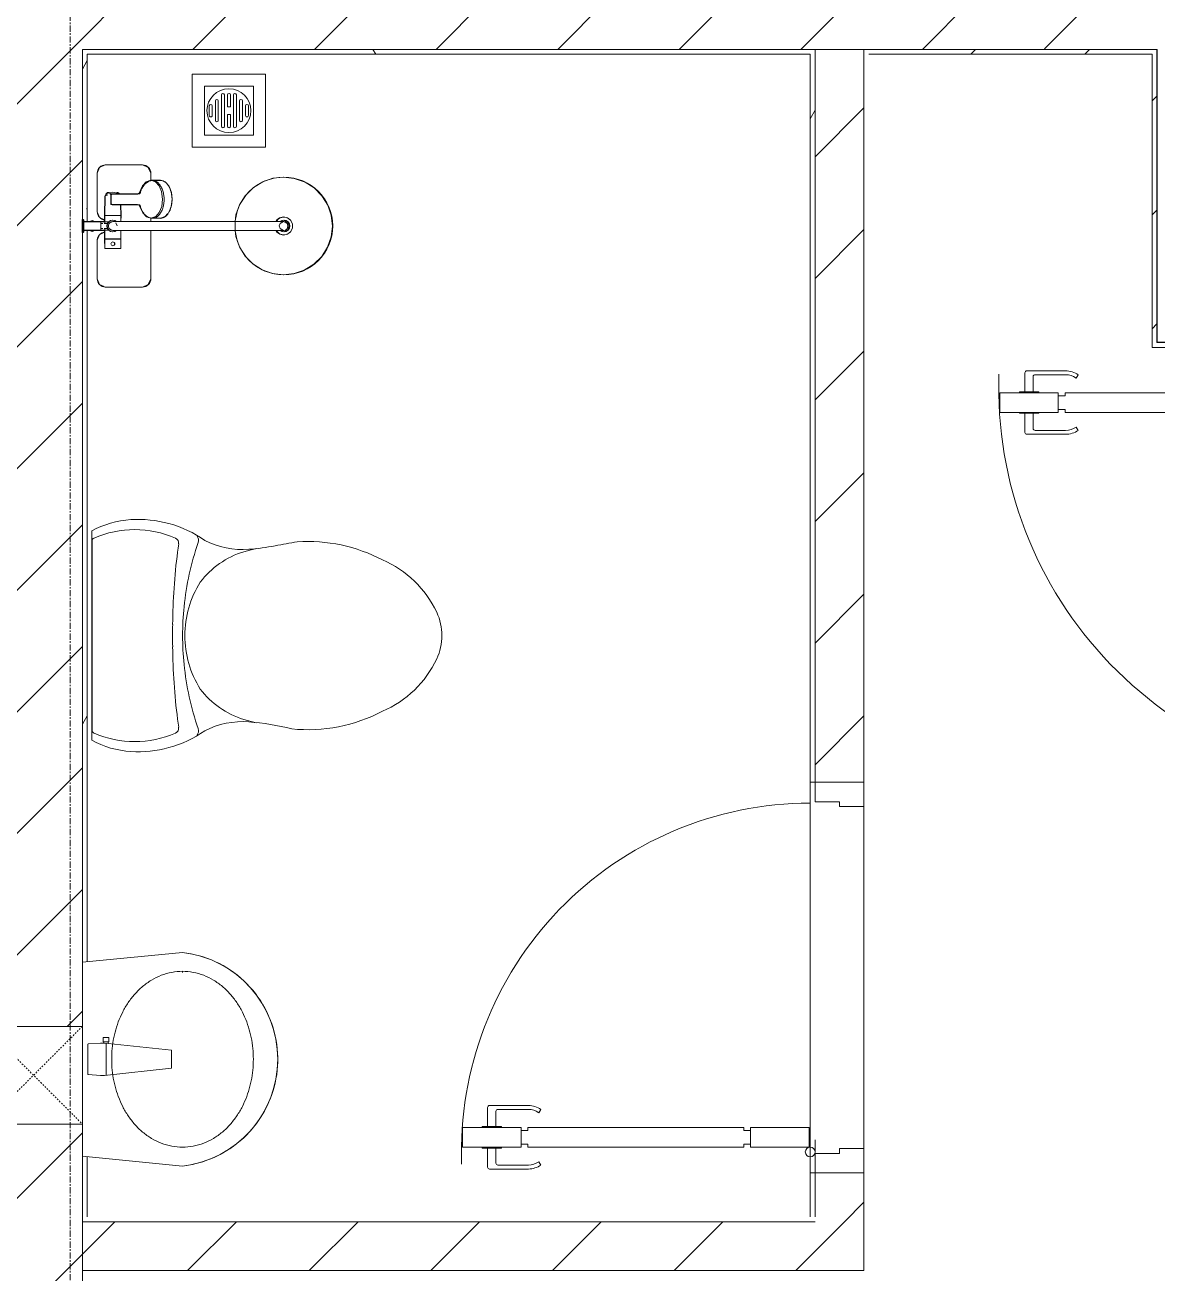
# Model space of a CAD drawing. Header units: millimetres. Extents: x 5357 to 201988, y -16345 to 109895.
# Drawn here: x 83460 to 85778, y 28532 to 31087 of the extents above; entities that cross this region are included whole.
import ezdxf

# ---------------------------------------------------------------- set-up
doc = ezdxf.new("R2010")
doc.units = ezdxf.units.MM
doc.linetypes.add('Dash', pattern=[6, 3, -3])
doc.linetypes.add('Grid Line', pattern=[22.225, 12.7, -3.175, 3.175, -3.175])
for name, color, linetype, lineweight in [('0-1', 7, 'Continuous', 5), ('A-DETL-GENF-1', 53, 'Continuous', 9), ('A-DOOR-1', 53, 'Continuous', 9), ('A-FLOR-1', 10, 'Continuous', 9), ('A-WALL', 113, 'Continuous', 9), ('A-WALL-1', 9, 'Continuous', 18), ('A-WALL-2', 53, 'Continuous', 9), ('A-WALL-4', 113, 'Continuous', 18), ('A-WALL-PATT-1', 10, 'Continuous', 9), ('A-WALL-PATT-2', 53, 'Continuous', 9), ('A-WALL-PATT-3', 111, 'Continuous', 9), ('I-WALL-1', 9, 'Continuous', 18), ('I-WALL-2', 53, 'Continuous', 9), ('M-EQPM-1', 53, 'Continuous', 9), ('P-SANR-FIXT', 6, 'Continuous', 9), ('P-SANR-FIXT-1', 53, 'Continuous', 9), ('P-SANR-FIXT-2', 221, 'Continuous', 9), ('S-COLS', 52, 'Continuous', 9), ('S-COLS-6', 52, 'Dash', 9), ('S-COLS-HDLN', 52, 'Dash', 9), ('S-GRID-1', 1, 'Grid Line', 9)]:
    doc.layers.add(name, color=color, linetype=linetype, lineweight=lineweight)
pattern_1 = [(45, (0, 0), (-124.4508, 124.4508), [])]
pattern_2 = [(45, (0, 0), (-116.67262, 116.67262), [])]
pattern_3 = [(0, (0, 0), (894.08, 223.52), [73.762, -596.798, 73.762, -596.798, -3576.32]), (0, (0, 0), (894.08, 223.52), [-1341.12, 73.762, -1267.358, 73.762, -596.798, -1564.64]), (0, (0, 0), (894.08, 223.52), [-3352.8, 73.762, -373.278, 73.762, -1043.838]), (120, (335.28, 111.76), (-640.614, 662.536), [73.762, -596.798, 73.762, -4173.118]), (120, (335.28, 111.76), (-640.614, 662.536), [-744.322, -596.798, 73.762, -1267.358, -2235.2]), (120, (335.28, 111.76), (-640.614, 662.536), [-2682.24, 73.762, -596.798, 73.762, -1490.878]), (120, (335.28, 111.76), (-640.614, 662.536), [-3426.562, -373.278, 73.762, -1043.838]), (240, (447.04, 558.8), (-253.466, -886.056), [73.762, -596.798, 73.762, -4173.118]), (240, (447.04, 558.8), (-253.466, -886.056), [-744.322, -596.798, 73.762, -1267.358, -2235.2]), (240, (447.04, 558.8), (-253.466, -886.056), [-2682.24, 73.762, -596.798, 73.762, -1490.878]), (240, (447.04, 558.8), (-253.466, -886.056), [-3426.562, -373.278, 73.762, -1043.838])]

# ---------------------------------------------------------------- blocks, each defined once
blk = doc.blocks.new('NCV_TKTC_KET CAU_rvt-1-TKCS_MB SÂN ĐƯỜNG NỘI BỘ')
at = {"layer": 'A-FLOR-1'}
for p, q in [((85177.6, 29536.9), (85177.6, 31036.9)), ((85177.6, 31036.9), (85177.6, 29536.9)), ((85177.6, 31036.9), (85177.6, 29536.9)), ((85177.6, 29536.9), (85177.6, 31036.9)), ((85177.6, 29486.9), (85177.6, 29536.9)), ((85177.6, 29536.9), (85177.6, 29486.9)), ((85177.6, 29536.9), (85177.6, 29486.9)), ((85177.6, 29486.9), (85177.6, 29536.9)), ((85177.6, 28786.9), (85177.6, 29486.9)), ((85177.6, 29486.9), (85177.6, 28786.9)), ((85177.6, 29486.9), (85177.6, 28786.9)), ((85177.6, 28786.9), (85177.6, 29486.9)), ((85177.6, 28736.9), (85177.6, 28786.9)), ((85177.6, 28786.9), (85177.6, 28736.9)), ((85177.6, 28786.9), (85177.6, 28736.9)), ((85177.6, 28736.9), (85177.6, 28786.9)), ((85177.6, 28537.4), (85177.6, 28736.9)), ((85177.6, 28736.9), (85177.6, 28537.4)), ((85177.6, 28736.9), (85177.6, 28537.4)), ((85177.6, 28537.4), (85177.6, 28736.9))]:
    blk.add_line(p, q, dxfattribs=at)
blk = doc.blocks.new('93925000_0001 - 93925000_top_dwg_93925000_T-V78-TKCS_MB SÂN ĐƯỜNG NỘI BỘ')
at = {"layer": 'P-SANR-FIXT'}
for p, q in [((-125, -47.4), (-125, -123.4)), ((-29.3, -30.4), (-108, -30.4)), ((-46.3, -78.4), (-46.3, -46.7)), ((-27.2, -47.1), (-26.1, -47.1)), ((21.5, -45.9), (60.6, -46.7)), ((29.3, -30.4), (108, -30.4)), ((125, -47.4), (125, -123.4)), ((-9, -412.5), (-9, -62.5)), ((9, -62.5), (9, -412.5)), ((43, -64.7), (43, -117.7)), ((65.8, -117.7), (65.8, -64.7)), ((-27.2, -77.9), (-26.1, -77.9)), ((43, -78.7), (21.5, -79.2)), ((42.7, -117.9), (42.7, -117.9)), ((43.2, -117.6), (43.2, -117.5)), ((65.6, -117.5), (65.6, -117.6)), ((66.1, -117.9), (66.1, -117.9)), ((-108, -140.4), (-9, -140.4)), ((9, -140.4), (16.1, -140.4)), ((15.4, -159.1), (15.8, -143.3)), ((108, -140.4), (92.7, -140.4)), ((93, -143.3), (93.4, -159.1))]:
    blk.add_line(p, q, dxfattribs=at)
at = {"layer": 'P-SANR-FIXT', "flags": 128}
for points in [[(-45.8, -46.1), (-27.2, -46.1), (-27.2, -78.9), (-45.8, -78.9)], [(-26.1, -46), (-26.1, -78.9), (-9, -79)], [(21.5, -47.4), (21.5, -79.1), (9, -79)]]:
    blk.add_lwpolyline(points, dxfattribs=at)
at = {"layer": 'P-SANR-FIXT'}
for centre, radius in [((-36.5, -62.5), 3.95), ((0, -412.5), 100)]:
    blk.add_circle(centre, radius, dxfattribs=at)
for centre, radius, start, end in [((-108, -47.4), 17, 90, 180), ((-45.8, -46.6), 0.5, 90, 180), ((-29.3, -47.4), 17, 20.9659, 90), ((-29.3, -47.4), 17, 4.7626, 16.9654), ((0, -62.5), 12, 318.5904, 221.4096), ((29.3, -47.4), 17, 90, 175.2374), ((59.7, -57.1), 10.5, 38.6491, 85.492), ((108, -47.4), 17, 360, 90), ((0, -62.5), 9, 90, 180.0008), ((0, -62.5), 9, 360, 90), ((45.7, -61.8), 2.59, 155.1929, 175.7071), ((45.9, -61.8), 2.75, 130.8294, 155.1929), ((46.1, -62.1), 3.08, 110.5459, 130.8294), ((54.4, -334.8), 275.9, 88.2683, 91.7343), ((-11.1, -67.1), 76.9, 1.7693, 4.1075), ((65.2, -72.4), 3.46, 323.2522, 79.3541), ((-45.8, -78.4), 0.5, 180, 270), ((-108, -123.4), 17, 180, 270), ((46.2, -152), 33.2, 130.0223, 134.7808), ((47.7, -153.8), 35.5, 125.4414, 130.0144), ((49.9, -156.8), 39.2, 121.1773, 125.4365), ((50.6, -157.9), 40.5, 119.697, 121.1761), ((51, -158.7), 41.5, 117.0276, 119.7085), ((52.2, -161.1), 44.1, 113.3199, 117.0258), ((51.7, -159.9), 42.8, 109.7779, 113.2977), ((52.5, -162.2), 45.2, 106.1472, 109.7766), ((53.2, -164.5), 47.7, 103.9355, 106.1665), ((39.1, -108.2), 10.4, 284.3956, 285.5116), ((40.8, -114.2), 4.19, 285.5116, 289.9665), ((40.2, -112.5), 6, 289.9665, 292.7061), ((41.4, -115.3), 2.96, 292.7061, 296.5405), ((41.3, -115.1), 3.16, 296.9591, 300.8286), ((41.8, -115.8), 2.26, 300.8286, 305.287), ((42.1, -116.4), 1.64, 305.287, 309.9326), ((42.6, -116.9), 0.906, 309.9326, 315.24), ((66.5, -116.6), 1.39, 229.6335, 235.1234), ((66.3, -116.8), 1.08, 225.1702, 229.6335), ((67.3, -115.4), 2.79, 235.1234, 238.7439), ((67.2, -115.6), 2.6, 238.7439, 243.4573), ((67.8, -114.4), 3.89, 243.9189, 246.8313), ((68.1, -113.8), 4.52, 246.843, 250.4792), ((68.3, -113.2), 5.24, 250.478, 254.0406), ((68.5, -112.7), 5.75, 254.0357, 256.0561), ((55.4, -165.2), 48.4, 73.8659, 76.0481), ((56.2, -162.4), 45.5, 70.241, 73.86), ((57.4, -159.2), 42.1, 66.6693, 70.2637), ((56.5, -161.3), 44.3, 62.9815, 66.6728), ((58, -158.4), 41.1, 60.2783, 62.9855), ((57.7, -158.9), 41.7, 58.8444, 60.2824), ((59.2, -156.4), 38.7, 54.5377, 58.8482), ((60.9, -154), 35.8, 50.0034, 54.5405), ((62.8, -151.7), 32.8, 45.1921, 50.0042), ((108, -123.4), 17, 270, 360), ((32.6, -143.6), 16.9, 172.414, 179.1297), ((33.7, -143.7), 17.9, 164.9525, 172.4168), ((35.2, -144.2), 19.5, 157.9614, 164.9563), ((37.1, -144.9), 21.6, 151.4775, 157.9654), ((39.3, -146.1), 24, 145.4892, 151.4815), ((41.5, -147.6), 26.8, 139.9517, 145.4927), ((43.6, -149.4), 29.5, 134.7867, 139.9744), ((65, -149.6), 29.8, 40.0487, 45.1896), ((87.6, -128.4), 1.5, 180, 187.5386), ((87.6, -128.4), 1.5, 258.6057, 270), ((67.2, -147.7), 26.8, 34.5125, 40.0422), ((69.4, -146.2), 24.2, 28.5363, 34.4919), ((73.8, -143.9), 19.2, 21.6374, 28.9183), ((71.2, -145), 22.1, 15.4436, 21.6374), ((76.8, -143.4), 16.2, 7.1859, 15.4436), ((73.9, -143.8), 19.1, 1.2699, 7.1859), ((32.7, -159), 17.3, 181.3198, 222.2619), ((76, -159), 17.4, 317.3098, 358.6393), ((54.2, -123), 60.6, 259.1395, 270.1494), ((54.2, -119.5), 64.1, 270.1494, 280.3637), ((0, -412.5), 18, 120.2491, 59.7509), ((0, -412.5), 12.2, 137.7946, 42.2054), ((0, -412.5), 9, 180, 0)]:
    blk.add_arc(centre, radius, start, end, dxfattribs=at)
for points, degree in [([(-12.9, 0), (-12.9, -1.5), (-12.9, -3)], 2), ([(12.9, 0), (0, 0), (-12.8, 0)], 2), ([(12.8, 0), (12.9, 0), (12.9, 0)], 2), ([(12.9, 0), (12.9, -1.5), (12.9, -3)], 2), ([(-12.9, -3), (0, -3), (12.8, -3)], 2), ([(-12.8, -3), (-12.9, -3), (-12.9, -3)], 2), ([(-8.5, -3.8), (-8.5, -20.9), (-8.5, -38)], 2), ([(8.5, -3.8), (8.5, -20.9), (8.5, -38)], 2), ([(-5, -46), (-15.5, -46), (-26.1, -46)], 2), ([(-8.5, -38), (0, -38), (8.5, -38)], 2), ([(-5, -38), (-5, -39.9), (-5, -41.8)], 2), ([(-5, -44.8), (-5, -48.2), (-5, -51.6)], 2), ([(5, -38), (5, -39.9), (5, -41.8)], 2), ([(5, -44.8), (5, -48.2), (5, -51.6)], 2), ([(5, -46), (13.3, -46), (21.5, -46)], 2), ([(43.2, -61.6), (43.1, -62.2), (43.3, -62.8), (43, -63.5), (43, -64.1), (43, -64.7)], 5), ([(46.1, -59), (45.8, -59), (45.6, -59), (45.4, -59.1), (45.2, -59.1), (45, -59.2)], 5), ([(65.6, -61.6), (65.6, -60.8), (65.5, -60), (64.3, -59), (63.5, -59), (62.7, -59)], 5), ([(42.8, -182.5), (33, -180.6), (24.7, -176.4), (19.9, -170.7)], 3), ([(88.8, -170.8), (83.9, -176.5), (75.6, -180.7), (65.8, -182.5)], 3)]:
    blk.add_open_spline(points, degree=degree, dxfattribs=at)
for points, weights in [([(-9.3, -3), (-8.5, -3), (-8.5, -3.8)], [1, 0.707106775639, 1]), ([(9.3, -3), (8.5, -3), (8.5, -3.8)], [1, 0.707106765177, 1]), ([(21.5, -45.9), (21.5, -45.7), (21.5, -47.4)], [0.874147445041, 0.908470869121, 1]), ([(67.9, -74.4), (66.9, -75.7), (65.8, -76.4)], [1, 0.991614392871, 1]), ([(54.4, -167.3), (15.8, -167.3), (15.8, -143.6)], [1, 0.707106781187, 1]), ([(93, -143.6), (93, -167.3), (54.4, -167.3)], [1, 0.707106781187, 1])]:
    blk.add_rational_spline(points, weights, degree=2, dxfattribs=at)
blk.add_open_spline([(68, -50.6), (68.4, -51.1), (68.6, -51.7), (68.7, -53.5), (68.2, -54.7), (66.1, -57), (64.6, -58.1), (62.7, -59)], degree=3, knots=[0.3623591, 0.3623591, 0.3623591, 0.3623591, 0.4991435, 0.4991435, 0.7494159, 0.7494159, 0.9564651, 0.9564651, 0.9564651, 0.9564651], dxfattribs=at)
blk = doc.blocks.new('93925000_0001 - 93925000_top_dwg-V79-TKCS_MB SÂN ĐƯỜNG NỘI BỘ')
blk.add_blockref('93925000_0001 - 93925000_top_dwg_93925000_T-V78-TKCS_MB SÂN ĐƯỜNG NỘI BỘ', (0, 0))
blk = doc.blocks.new('93925000_0001 - 93925000_3D_low_dwg-V80-TKCS_MB SÂN ĐƯỜNG NỘI BỘ')
at = {"layer": 'P-SANR-FIXT'}
for p, q in [((-13, -2.4), (-13, 0.4)), ((-13, -2.4), (-13, 0.4)), ((-13, 0.4), (-11.6, 0.4)), ((-13, 0.4), (-12.1, 0.4)), ((-13, 0.4), (-11.6, 0.4)), ((-13, 0.4), (-12.1, 0.4)), ((-12.1, 0.4), (-9.1, 0.4)), ((-12.1, 0.4), (-9.1, 0.4)), ((-8, 0.4), (-11.6, 0.4)), ((-8, 0.4), (-11.6, 0.4)), ((-9.1, 0.4), (-5, 0.4)), ((-9.1, 0.4), (-5, 0.4)), ((-2.7, 0.4), (-8, 0.4)), ((-2.7, 0.4), (-8, 0.4)), ((-5, 0.4), (0, 0.4)), ((-5, 0.4), (0, 0.4)), ((2.9, 0.4), (-2.7, 0.4)), ((2.9, 0.4), (-2.7, 0.4)), ((0, 0.4), (5.1, 0.4)), ((0, 0.4), (5.1, 0.4)), ((8.2, 0.4), (2.9, 0.4)), ((8.2, 0.4), (2.9, 0.4)), ((5.1, 0.4), (9, 0.4)), ((5.1, 0.4), (9, 0.4)), ((11.6, 0.4), (8.2, 0.4)), ((11.6, 0.4), (8.2, 0.4)), ((9, 0.4), (12, 0.4)), ((9, 0.4), (12, 0.4)), ((13, 0.4), (11.6, 0.4)), ((13, 0.4), (11.6, 0.4)), ((12, 0.4), (13, 0.4)), ((12, 0.4), (13, 0.4)), ((13, -2.4), (13, 0.4)), ((13, -2.4), (13, 0.4)), ((-13, -2.4), (-11.6, -2.4)), ((-12.1, -2.4), (-13, -2.4)), ((-13, -2.4), (-11.6, -2.4)), ((-12.1, -2.4), (-13, -2.4)), ((-9.1, -2.4), (-12.1, -2.4)), ((-9.1, -2.4), (-12.1, -2.4)), ((-11.6, -2.4), (-8.9, -2.4)), ((-11.6, -2.4), (-8.5, -2.4)), ((-11.1, -20.1), (-8.9, -14.6)), ((-8.9, -25.2), (-11.1, -20.1)), ((-5, -2.4), (-9.1, -2.4)), ((-8.9, -41.8), (-8.9, -2.4)), ((-8.5, -41.8), (-8.5, -2.4)), ((-6.1, -2.4), (-8.5, -2.4)), ((-0.3, -2.4), (-6.1, -2.4)), ((0, -2.4), (-5, -2.4)), ((-0.3, -2.4), (6.1, -2.4)), ((5.1, -2.4), (0, -2.4)), ((5.1, -2.4), (9, -2.4)), ((6.1, -2.4), (8.5, -2.4)), ((8.5, -2.4), (8.5, -41.8)), ((11.6, -2.4), (8.5, -2.4)), ((11.6, -2.4), (8.9, -2.4)), ((8.9, -2.4), (8.9, -41.8)), ((11.1, -20.1), (8.9, -15)), ((8.9, -25.6), (11.1, -20.1)), ((9, -2.4), (12, -2.4)), ((9, -2.4), (12, -2.4)), ((13, -2.4), (11.6, -2.4)), ((13, -2.4), (11.6, -2.4)), ((12, -2.4), (13, -2.4)), ((12, -2.4), (13, -2.4)), ((-125, -47), (-125, -123)), ((-125, -123), (-125, -47)), ((-120, -35), (-124.1, -44.8)), ((-124.1, -44.8), (-120, -35)), ((-108, -30), (-120, -35)), ((-120, -35), (-108, -30)), ((-29.2, -30), (-108, -30)), ((-108, -30), (-29.2, -30)), ((-46.3, -45.7), (-27.2, -45.6)), ((-46.3, -45.7), (-46.3, -46.9)), ((-46.3, -46.9), (-46.3, -45.7)), ((-46.3, -50.5), (-46.3, -46.9)), ((-46.3, -50.5), (-46.3, -56.1)), ((-17.2, -35), (-29.2, -30)), ((-29.2, -30), (-17.2, -35)), ((-27.2, -45.6), (-27.2, -46.8)), ((-27.2, -46.8), (-27.2, -45.6)), ((-27.2, -46.8), (-27.2, -50.4)), ((-27.2, -56), (-27.2, -50.4)), ((-8.5, -45.6), (-26.1, -45.6)), ((-26.1, -46.8), (-26.1, -45.6)), ((-26.1, -46.8), (-26.1, -50.4)), ((-26.1, -56), (-26.1, -50.4)), ((-14.4, -41.8), (-17.2, -35)), ((-17.2, -35), (-14.4, -41.8)), ((-12.8, -45.6), (-14, -42.8)), ((-14, -42.8), (-12.8, -45.6)), ((-8.9, -45.6), (-8.9, -42.7)), ((-8.5, -53.6), (-8.5, -42.7)), ((-4.4, -50.9), (-8.5, -53.6)), ((-4.4, -50.9), (-8.5, -53.6)), ((-4.6, -51), (-4.4, -50.9)), ((0, -50.1), (-4.4, -50.9)), ((4.4, -50.9), (0, -50.1)), ((4.4, -50.9), (8.5, -53.6)), ((4.4, -50.9), (8.5, -53.6)), ((4.4, -50.9), (4.6, -51)), ((8.5, -42.4), (8.5, -53.6)), ((21.5, -45.6), (8.5, -45.6)), ((8.9, -42.4), (8.9, -45.6)), ((12.8, -45.6), (17.2, -35)), ((17.2, -35), (12.8, -45.6)), ((17.2, -35), (29.2, -30)), ((17.2, -35), (29.2, -30)), ((21.5, -45.6), (60.6, -46.1)), ((21.5, -46.8), (21.5, -45.6)), ((21.5, -46.8), (21.5, -50.4)), ((21.5, -56), (21.5, -50.4)), ((108, -30), (29.2, -30)), ((29.2, -30), (108, -30)), ((60.6, -46.1), (66.7, -50.3)), ((63.6, -52.3), (62.2, -49.2)), ((66.7, -50.3), (69.5, -62.1)), ((120, -35), (108, -30)), ((108, -30), (120, -35)), ((125, -47), (120, -35)), ((120, -35), (125, -47)), ((125, -123), (125, -47)), ((125, -47), (125, -123)), ((-46.3, -56.1), (-46.3, -62.1)), ((-46.3, -68.1), (-46.3, -62.1)), ((-46.3, -73.7), (-46.3, -68.1)), ((-46.3, -77.3), (-46.3, -73.7)), ((-40.5, -62.1), (-39.4, -59.4)), ((-40.5, -62.1), (-39.3, -64.9)), ((-36.6, -58.1), (-39.4, -59.4)), ((-36.5, -66.1), (-39.3, -64.9)), ((-36.6, -58.1), (-33.6, -59.3)), ((-33.6, -64.8), (-36.5, -66.1)), ((-33.6, -59.3), (-32.5, -62.1)), ((-33.6, -64.8), (-32.5, -62.1)), ((-27.2, -62.1), (-27.2, -56)), ((-27.2, -68.2), (-27.2, -62.1)), ((-27.2, -73.8), (-27.2, -68.2)), ((-27.2, -77.4), (-27.2, -73.8)), ((-26.1, -62.1), (-26.1, -56)), ((-26.1, -68.2), (-26.1, -62.1)), ((-26.1, -73.8), (-26.1, -68.2)), ((-26.1, -77.4), (-26.1, -73.8)), ((-11.1, -57.5), (-12, -62.1)), ((-11.2, -57.7), (-12, -62.1)), ((-12, -62.1), (-11.2, -66.5)), ((-12, -62.1), (-11.2, -66.5)), ((-8.5, -53.6), (-11.2, -57.7)), ((-8.5, -53.6), (-11.2, -57.7)), ((-11.1, -57.5), (-11.2, -57.7)), ((-11.1, -66.7), (-11.2, -66.5)), ((-11.2, -66.5), (-9, -69.8)), ((-11.1, -66.7), (-9, -69.9)), ((-5.4, -54.9), (-9, -62.1)), ((-9, -62.1), (-9, -66.3)), ((-9, -79.5), (-9, -66.3)), ((-5.4, -54.9), (-6.9, -57.9)), ((0, -53.1), (-5.4, -54.9)), ((6.4, -68.5), (0, -71.1)), ((9, -62.1), (6.4, -55.7)), ((9, -62.1), (7.9, -59.4)), ((11.2, -57.7), (8.5, -53.6)), ((11.2, -57.7), (8.5, -53.6)), ((11.1, -57.5), (8.5, -53.6)), ((9, -62.1), (9, -66.5)), ((9, -69.8), (11.2, -66.5)), ((9, -69.8), (11.2, -66.5)), ((9, -79.6), (9, -66.5)), ((9, -69.8), (11.1, -66.7)), ((11.1, -57.5), (11.2, -57.7)), ((11.1, -66.7), (12, -62.1)), ((11.1, -66.7), (11.2, -66.5)), ((12, -62.1), (11.2, -57.7)), ((12, -62.1), (11.2, -57.7)), ((11.2, -66.5), (12, -62.1)), ((21.5, -62.1), (21.5, -56)), ((21.5, -68.2), (21.5, -62.1)), ((21.5, -73.8), (21.5, -68.2)), ((21.5, -77.4), (21.5, -73.8)), ((43.3, -68.3), (43.8, -62.2)), ((44.3, -58.6), (44.2, -112.9)), ((65.4, -58.6), (44.3, -58.6)), ((65.4, -58.6), (65.4, -112.9)), ((66.3, -68.3), (65.5, -58.6)), ((66.7, -73.9), (69.5, -62.1)), ((-46.3, -78.5), (-46.3, -77.3)), ((-46.3, -78.5), (-46.3, -77.3)), ((-46.3, -78.5), (-27.2, -78.6)), ((-27.2, -78.6), (-27.2, -77.4)), ((-27.2, -77.4), (-27.2, -78.6)), ((-26.1, -78.6), (-26.1, -77.4)), ((-26.1, -78.6), (-9, -78.6)), ((-9, -79.5), (-9, -94.5)), ((-9, -94.5), (-9, -122.1)), ((9, -78.6), (21.5, -78.6)), ((9, -79.6), (9, -94.6)), ((9, -94.6), (9, -122.1)), ((21.5, -78.6), (21.5, -77.4)), ((21.5, -78.6), (44.3, -78.3)), ((-125, -123), (-120, -135)), ((-120, -135), (-125, -123)), ((-9, -122.1), (-9, -352.1)), ((9, -352.1), (9, -122.1)), ((27.2, -123.6), (19, -131.1)), ((42.7, -116.4), (27.2, -123.6)), ((44.2, -112.9), (42.7, -116.4)), ((65.4, -112.9), (67, -116.4)), ((67, -116.4), (82.2, -123.4)), ((82.2, -123.4), (90.4, -130.7)), ((120, -135), (125, -123)), ((125, -123), (120, -135)), ((-120, -135), (-108, -140)), ((-108, -140), (-120, -135)), ((-108, -140), (-8.8, -140)), ((-8.8, -140), (-108, -140)), ((8.8, -140), (16.1, -140)), ((16.1, -140), (8.8, -140)), ((16, -140.4), (19, -131.1)), ((16, -140.4), (16, -160.1)), ((19.3, -150.1), (16, -140.4)), ((27.5, -157.3), (19.3, -150.1)), ((90.7, -149.6), (82.5, -157.2)), ((90.4, -130.7), (93.7, -140.4)), ((90.7, -149.6), (93.7, -140.4)), ((93.6, -140), (108, -140)), ((108, -140), (93.6, -140)), ((93.7, -140.4), (93.7, -160.1)), ((108, -140), (120, -135)), ((108, -140), (120, -135)), ((16, -160.1), (18.8, -169)), ((19.3, -169.7), (16, -160.1)), ((25.5, -175.3), (19.3, -169.7)), ((27.5, -157.3), (39.8, -162.4)), ((39.8, -182), (27.5, -177)), ((39.8, -162.4), (54.8, -164.2)), ((70.6, -162.2), (54.8, -164.2)), ((70.6, -162.2), (82.5, -157.2)), ((82.5, -176.8), (70.6, -181.9)), ((82.2, -177), (79.6, -178.1)), ((90.7, -169.3), (82.5, -176.8)), ((93.7, -160.1), (90.7, -169.3)), ((39.6, -182), (54.8, -183.9)), ((39.8, -182), (54.8, -183.9)), ((54.8, -183.9), (70.6, -181.9)), ((54.8, -183.9), (69.3, -182.2)), ((-42.5, -321.4), (-61.8, -333.3)), ((-21.4, -314.2), (-42.5, -321.4)), ((-9, -312.8), (-21.4, -314.2)), ((22.5, -314.4), (9, -312.9)), ((43, -321.6), (22.5, -314.4)), ((61.9, -333.3), (43, -321.6)), ((-77.7, -348.9), (-89.8, -367.9)), ((-61.8, -333.3), (-77.7, -348.9)), ((-9, -374.4), (-9, -352.1)), ((9, -374.3), (9, -352.1)), ((78.8, -350.3), (61.9, -333.3)), ((90.5, -369.3), (78.8, -350.3)), ((-89.8, -367.9), (-97.3, -388.9)), ((-9, -394.7), (-9, -374.4)), ((9, -394.5), (9, -374.3)), ((97.6, -390.1), (90.5, -369.3)), ((-97.3, -388.9), (-100, -411.9)), ((-16.7, -404), (-18.5, -411.9)), ((-11.8, -397.7), (-16.7, -404)), ((-12, -411.9), (-9, -404.4)), ((-9, -396.3), (-11.8, -397.7)), ((-9, -394.7), (-9, -407.6)), ((-5.4, -404.7), (-9, -411.9)), ((-9, -407.6), (-9, -411.9)), ((-5.4, -404.7), (-6.3, -405.5)), ((-5.4, -404.7), (0, -402.9)), ((5.4, -404.7), (0, -402.9)), ((5.4, -404.7), (6.2, -405.4)), ((9, -411.9), (5.4, -404.7)), ((9, -394.5), (9, -407.4)), ((11.7, -397.6), (9, -396.3)), ((12, -411.9), (9, -404.9)), ((9, -411.9), (9, -407.4)), ((11.7, -397.6), (16.7, -403.7)), ((11.7, -397.6), (16.7, -403.7)), ((16.7, -403.7), (18.5, -411.9)), ((16.7, -403.7), (18.5, -411.9)), ((100, -411.9), (97.6, -390.1)), ((-100, -411.9), (-97.6, -433.8)), ((-97.6, -433.8), (-90.5, -454.4)), ((-18.5, -411.9), (-16.5, -420.1)), ((-18.5, -411.9), (-18.5, -411.9)), ((-16.5, -420.1), (-11.3, -426.5)), ((-8.3, -420.6), (-12, -411.9)), ((-11.3, -426.5), (-3.9, -430)), ((-9, -411.9), (-9, -411.9)), ((0, -423.9), (-8.3, -420.6)), ((-5.4, -419.1), (-6.2, -418.4)), ((0, -420.9), (-5.4, -419.1)), ((0, -420.9), (-5.4, -419.1)), ((-3.9, -430), (4.1, -429.9)), ((5.4, -419.1), (0, -420.9)), ((5.4, -419.1), (0, -420.9)), ((8.7, -420.2), (0, -423.9)), ((4.1, -429.9), (11.7, -426.2)), ((5.4, -419.1), (9, -411.6)), ((5.4, -419.1), (9, -411.9)), ((6.2, -418.4), (5.4, -419.1)), ((8.7, -420.2), (12, -411.9)), ((9, -411.6), (9, -411.9)), ((16.5, -420.1), (11.7, -426.2)), ((18.5, -411.9), (16.5, -420.1)), ((18.5, -411.9), (18.5, -411.9)), ((89.8, -455.8), (97.5, -433.9)), ((100, -411.9), (97.5, -433.9)), ((-90.5, -454.4), (-78.4, -473.9)), ((78, -474.5), (89.8, -455.8)), ((-78.4, -473.9), (-62.2, -490.2)), ((61.9, -490.4), (78, -474.5)), ((-62.2, -490.2), (-43.5, -501.9)), ((-43.5, -501.9), (-22.2, -509.4)), ((-22.2, -509.4), (-0.1, -511.9)), ((-0.1, -511.9), (22.1, -509.4)), ((22.1, -509.4), (42.9, -502.2)), ((42.9, -502.2), (61.9, -490.4))]:
    blk.add_line(p, q, dxfattribs=at)
blk = doc.blocks.new('93925000_0001 - FMM 93925000-V81-TKCS_MB SÂN ĐƯỜNG NỘI BỘ')
for name in ['93925000_0001 - 93925000_3D_low_dwg-V80-TKCS_MB SÂN ĐƯỜNG NỘI BỘ', '93925000_0001 - 93925000_top_dwg-V79-TKCS_MB SÂN ĐƯỜNG NỘI BỘ']:
    blk.add_blockref(name, (0, 0))
blk = doc.blocks.new('bonruatreo - Chậu rửa-V82-TKCS_MB SÂN ĐƯỜNG NỘI BỘ')
at = {"layer": 'P-SANR-FIXT-1'}
for p, q in [((-218.6, 205), (-198.4, 0)), ((-177.8, 205), (-180.6, 205)), ((198.4, 0), (218.6, 205)), ((-198.4, 0), (198.4, 0)), ((165, 0), (-165, 0))]:
    blk.add_line(p, q, dxfattribs=at)
at = {"layer": 'P-SANR-FIXT-1', "flags": 128}
blk.add_lwpolyline([(-218.6, 205), (-217.4, 213.7), (-215.9, 222.4), (-214, 231), (-211.8, 239.5), (-209.3, 247.9), (-206.4, 256.2), (-203.2, 264.4), (-199.6, 272.5), (-195.8, 280.4), (-191.6, 288.1), (-187.1, 295.7), (-182.3, 303.1), (-177.3, 310.3), (-171.9, 317.3), (-166.3, 324.1), (-160.4, 330.6), (-154.2, 336.9), (-147.8, 342.9), (-141.2, 348.7), (-134.3, 354.2), (-127.3, 359.4), (-120, 364.4), (-112.5, 369), (-104.9, 373.4), (-97.1, 377.4), (-89.1, 381.2), (-81, 384.6), (-72.7, 387.6), (-64.4, 390.4), (-55.9, 392.8), (-47.3, 394.8), (-38.7, 396.6), (-30, 397.9), (-21.3, 399), (-12.5, 399.6), (-3.7, 400), (5.1, 399.9), (13.9, 399.6), (22.6, 398.8), (31.4, 397.8), (40.1, 396.3), (48.7, 394.5), (57.2, 392.4), (65.7, 390), (74, 387.2), (82.2, 384.1), (90.3, 380.6), (98.3, 376.8), (106.1, 372.7), (113.7, 368.3), (121.1, 363.6), (128.4, 358.7), (135.4, 353.4), (142.2, 347.8), (148.8, 342), (155.2, 335.9), (161.3, 329.6), (167.2, 323), (172.8, 316.2), (178.1, 309.2), (183.1, 302), (187.8, 294.6), (192.2, 287), (196.4, 279.2), (200.2, 271.3), (203.7, 263.2), (206.8, 255), (209.7, 246.6), (212.2, 238.2), (214.3, 229.7), (216.1, 221.1), (217.6, 212.4), (218.6, 205)], dxfattribs=at)
at = {"layer": 'P-SANR-FIXT-1'}
blk.add_arc((0, 180), 220, 6.525, 173.475, dxfattribs=at)
for points in [[(-180, 205), (-180, 212.4), (-178.6, 227.3), (-172.4, 248.8), (-162.5, 268.9), (-149.4, 287), (-133.8, 303), (-116.1, 316.6), (-96.9, 327.9), (-76.5, 336.8), (-55.2, 343.5), (-33.3, 347.9), (-11.2, 350.1), (11.1, 350.1), (33.3, 347.9), (55.2, 343.5), (76.5, 336.8), (96.9, 327.9), (116.1, 316.6), (133.8, 302.9), (149.5, 287), (162.5, 268.8), (172.4, 248.8), (178.6, 227.3), (180, 212.4), (180, 205)], [(76.3, 73.6), (69.4, 71), (55.2, 66.5), (33.3, 62.1), (11.1, 59.9), (-11.2, 59.9), (-33.3, 62.1), (-55.2, 66.5), (-76.5, 73.2), (-96.9, 82.1), (-116.1, 93.4), (-133.8, 107), (-149.4, 123), (-162.5, 141.1), (-172.4, 161.2), (-178.6, 182.7), (-180, 197.6), (-180, 205)]]:
    blk.add_open_spline(points, degree=3, dxfattribs=at)
blk.add_open_spline([(180, 205), (180, 197.6), (178.6, 182.7), (172.4, 161.2), (162.5, 141.2), (149.5, 123), (133.8, 107.1), (116.1, 93.4), (97, 82.2), (83.6, 76.3), (76.8, 73.7)], degree=3, knots=[-1, -1, -1, -1, -0.9565217, -0.9130435, -0.8695652, -0.826087, -0.7826087, -0.7391304, -0.6956522, -0.6532372, -0.6532372, -0.6532372, -0.6532372], dxfattribs=at)
at = {"layer": 'P-SANR-FIXT-2'}
for p, q in [((-18.5, 182.5), (-32.2, 52.9)), ((18.5, 182.5), (-18.5, 182.5)), ((33, 45.4), (18.5, 182.5)), ((-35.6, 54.2), (-44.7, 54.2)), ((-44.7, 54.2), (-44.7, 42.8)), ((-35.6, 52.9), (-35.6, 54.2)), ((-32.2, 52.9), (-35.6, 52.9)), ((-35.6, 44.2), (-35.6, 52.9)), ((-32.2, 52.9), (-33.1, 44.2)), ((-44.7, 42.8), (-35.6, 42.8)), ((-35.6, 42.8), (-35.6, 44.2)), ((-35.6, 44.2), (-33.1, 44.2)), ((-33, 37.3), (-31.4, 12.2)), ((32.7, 48.5), (-32.7, 48.5)), ((31.4, 12.2), (33, 37.3)), ((-30.2, 11), (30.2, 11))]:
    blk.add_line(p, q, dxfattribs=at)
for centre, radius, start, end in [((5.5, 41.4), 38.7, 175.8543, 186.034), ((-5.5, 41.4), 38.7, 353.966, 6.034), ((-30.1, 12.3), 1.3, 183.5997, 268.7722), ((30.1, 12.3), 1.3, 271.2278, 356.4003)]:
    blk.add_arc(centre, radius, start, end, dxfattribs=at)
blk = doc.blocks.new('TOILET - TOILET-348229-TKCS_MB SÂN ĐƯỜNG NỘI BỘ')
at = {"layer": 'P-SANR-FIXT-1'}
for p, q in [((214.2, -19.1), (-214.2, -19.1)), ((194, -19.9), (-194, -19.9)), ((-171.7, -330.3), (-178.6, -355.5)), ((171.7, -330.3), (178.6, -355.5))]:
    blk.add_line(p, q, dxfattribs=at)
for centre, radius, start, end in [((-46.1, -111.1), 191.6, 151.2809, 176.4513), ((-9.8, -107.2), 207.3, 156.2862, 203.7138), ((-193.7, -26.4), 6.48, 92.3168, 156.2862), ((193.7, -26.4), 6.48, 23.7138, 87.6832), ((9.8, -107.2), 207.3, 336.2862, 23.7138), ((46.1, -111.1), 191.6, 3.5487, 28.7191), ((1.9, -114.1), 239.7, 176.4513, 195.2961), ((-1.9, -114.1), 239.7, 344.7039, 3.5487), ((-4, -115.7), 233.6, 195.2961, 215.2147), ((4, -115.7), 233.6, 324.7853, 344.7039), ((-189.1, -185.5), 11.7, 205.4105, 277.5788), ((178.9, -2951.3), 2778.4, 97.2351, 97.5788), ((-14.3, -1400.4), 1215.6, 90.3974, 97.407), ((0, -3462.8), 3278, 89.6026, 90.3974), ((14.3, -1400.4), 1215.6, 82.593, 89.6026), ((-178.9, -2951.3), 2778.4, 82.4212, 82.7649), ((189.1, -185.5), 11.7, 262.4212, 334.5895), ((0.6, -792.1), 586.9, 95.8322, 108.9927), ((0, -416), 206.1, 90, 122.0732), ((0, -786.7), 581.5, 84.1678, 95.8322), ((0, -416), 206.1, 57.9268, 90), ((-0.6, -792.1), 586.9, 71.0073, 84.1678), ((-195, -224.1), 13.8, 230.6724, 288.9927), ((-343.5, -327.4), 167.3, 355.4559, 27.38), ((-0.4, -384), 179.5, 127.4036, 162.5964), ((0.4, -384), 179.5, 17.4036, 52.5964), ((343.5, -327.4), 167.3, 152.62, 184.5441), ((195, -224.1), 13.8, 251.0073, 309.3276), ((-719.2, -297.5), 544.3, 346.0536, 355.4559), ((719.2, -297.5), 544.3, 184.5441, 190.2879), ((-1948.3, -805.1), 2171.2, 9.681, 10.8949), ((137.1, -461.2), 329.8, 174.3487, 207.6878), ((-137.1, -461.2), 329.8, 332.3122, 3.6835), ((45.1, -528.6), 217.6, 203.2216, 244.7718), ((-45.1, -528.6), 217.6, 295.2282, 336.7784), ((0, -624.4), 111.7, 244.7718, 295.2282)]:
    blk.add_arc(centre, radius, start, end, dxfattribs=at)
blk = doc.blocks.new('DOOR_CW_01 CANH MO-PANEL KINH - DIW_01-900x2200-CỬA GỖ VÂN LAMINATE-553375-TKCS_MB SÂN ĐƯỜNG NỘI BỘ')
at = {"layer": 'A-DETL-GENF-1'}
for p, q in [((-397, -182), (-397, -62)), ((-397, -62), (-357, -62)), ((-357, -62), (-357, -182)), ((-357, -182), (-397, -182)), ((-397, -196), (-391, -196)), ((-397, -738), (-397, -196)), ((-391, -196), (-391, -182)), ((-391, -182), (-363, -182)), ((-363, -182), (-363, -196)), ((-357, -196), (-363, -196)), ((-357, -196), (-357, -738)), ((-433.9, -711.2), (-427.3, -715.8)), ((-320.1, -711.2), (-326.7, -715.8)), ((-442, -737), (-442, -816.5)), ((-434, -799.5), (-434, -737)), ((-397, -738), (-391, -738)), ((-391, -752), (-391, -738)), ((-357, -738), (-363, -738)), ((-363, -738), (-363, -752)), ((-320, -799.5), (-320, -737)), ((-312, -737), (-312, -816.5)), ((-357, -752), (-397, -752)), ((-397, -752), (-397, -872)), ((-363, -752), (-391, -752)), ((-357, -872), (-357, -752)), ((-399, -803.5), (-430, -803.5)), ((-399, -792.2), (-399, -831.8)), ((-397, -792.2), (-399, -792.2)), ((-397, -792.2), (-397, -831.8)), ((-357, -792.2), (-357, -831.8)), ((-357, -792.2), (-355, -792.2)), ((-355, -792.2), (-355, -831.8)), ((-355, -803.5), (-324, -803.5)), ((-399, -820.5), (-438, -820.5)), ((-399, -831.8), (-397, -831.8)), ((-355, -831.8), (-357, -831.8)), ((-355, -820.5), (-316, -820.5)), ((-397, -872), (-357, -872))]:
    blk.add_line(p, q, dxfattribs=at)
blk.add_circle((-407, -60), 10, dxfattribs=at)
for centre, radius, start, end in [((-407, -60), 814, 268, 0), ((-397, -737), 45, 145, 180), ((-357, -737), 45, 360, 35), ((-397, -737), 37, 145, 180), ((-357, -737), 37, 0, 35), ((-438, -816.5), 4, 180, 270), ((-430, -799.5), 4, 180, 270), ((-324, -799.5), 4, 270, 0), ((-316, -816.5), 4, 270, 0)]:
    blk.add_arc(centre, radius, start, end, dxfattribs=at)
at = {"layer": 'A-DOOR-1'}
for p, q in [((-450, -50), (-450, 50)), ((-450, 50), (-400, 50)), ((-400, 50), (-400, 0)), ((400, 0), (400, 50)), ((400, 50), (450, 50)), ((450, 50), (450, -50)), ((-410, 0), (-410, -50)), ((-400, 0), (-410, 0)), ((410, 0), (400, 0)), ((410, -50), (410, 0)), ((-410, -50), (-450, -50)), ((-407, -50), (-382, -50)), ((450, -50), (410, -50))]:
    blk.add_line(p, q, dxfattribs=at)
blk = doc.blocks.new('DOOR_CW_01 CANH MO-PANEL KINH - DIG_02-800x2200-CỬA NHÔM KÍNH-400864-TKCS_MB SÂN ĐƯỜNG NỘI BỘ')
at = {"layer": 'A-DETL-GENF-1'}
for p, q in [((-347, 772), (-307, 772)), ((-347, 652), (-347, 772)), ((-307, 772), (-307, 652)), ((-392, 637), (-392, 716.5)), ((-349, 720.5), (-388, 720.5)), ((-349, 731.8), (-347, 731.8)), ((-349, 692.2), (-349, 731.8)), ((-347, 692.2), (-347, 731.8)), ((-307, 692.2), (-307, 731.8)), ((-305, 731.8), (-307, 731.8)), ((-305, 692.2), (-305, 731.8)), ((-305, 720.5), (-266, 720.5)), ((-262, 637), (-262, 716.5)), ((-384, 699.5), (-384, 637)), ((-349, 703.5), (-380, 703.5)), ((-347, 692.2), (-349, 692.2)), ((-307, 692.2), (-305, 692.2)), ((-305, 703.5), (-274, 703.5)), ((-270, 699.5), (-270, 637)), ((-307, 652), (-347, 652)), ((-313, 652), (-341, 652)), ((-341, 652), (-341, 638)), ((-313, 638), (-313, 652)), ((-383.9, 611.2), (-377.3, 615.8)), ((-347, 638), (-341, 638)), ((-347, 638), (-347, 196)), ((-307, 638), (-313, 638)), ((-307, 196), (-307, 638)), ((-270.1, 611.2), (-276.7, 615.8)), ((-347, 196), (-341, 196)), ((-307, 182), (-347, 182)), ((-347, 182), (-347, 62)), ((-341, 196), (-341, 182)), ((-341, 182), (-313, 182)), ((-307, 196), (-313, 196)), ((-313, 182), (-313, 196)), ((-307, 62), (-307, 182)), ((-347, 62), (-307, 62))]:
    blk.add_line(p, q, dxfattribs=at)
blk.add_circle((-357, 60), 10, dxfattribs=at)
for centre, radius, start, end in [((-357, 60), 714, 360, 92), ((-388, 716.5), 4, 90, 180), ((-266, 716.5), 4, 0, 90), ((-380, 699.5), 4, 90, 180), ((-274, 699.5), 4, 0, 90), ((-347, 637), 45, 180, 215), ((-347, 637), 37, 180, 215), ((-307, 637), 37, 325, 0), ((-307, 637), 45, 325, 0)]:
    blk.add_arc(centre, radius, start, end, dxfattribs=at)
at = {"layer": 'A-DOOR-1'}
for p, q in [((-360, 50), (-400, 50)), ((-400, 50), (-400, -50)), ((-360, 0), (-360, 50)), ((-357, 50), (-332, 50)), ((400, 50), (360, 50)), ((360, 50), (360, 0)), ((400, -50), (400, 50)), ((-350, 0), (-360, 0)), ((-350, -50), (-350, 0)), ((360, 0), (350, 0)), ((350, 0), (350, -50)), ((-400, -50), (-350, -50)), ((350, -50), (400, -50))]:
    blk.add_line(p, q, dxfattribs=at)
blk = doc.blocks.new('THU NUOC - THU NUOC-V103-TKCS_MB SÂN ĐƯỜNG NỘI BỘ')
at = {"layer": 'M-EQPM-1'}
for p, q in [((-66.3, -70.6), (-66.3, 79.4)), ((-66.3, 79.4), (83.7, 79.4)), ((83.7, 79.4), (83.7, -70.6)), ((58.7, 54.4), (-41.3, 54.4)), ((-41.3, 54.4), (-41.3, -45.6)), ((58.7, -45.6), (58.7, 54.4)), ((-11, 32.1), (28.5, 32.1)), ((28.5, 26.1), (-11, 26.1)), ((-1.1, 44.5), (18.5, 44.5)), ((18.5, 38.5), (-1.1, 38.5)), ((-23.3, 19.6), (40.9, 19.6)), ((40.9, 13.6), (-23.3, 13.6)), ((-23.3, 7.2), (0.7, 7.2)), ((0.7, 1.2), (-23.3, 1.2)), ((0.7, 7.2), (0.7, 1.2)), ((16.7, 1.2), (16.7, 7.2)), ((16.7, 7.2), (40.9, 7.2)), ((40.9, 1.2), (16.7, 1.2)), ((-23.3, -4.8), (40.9, -4.8)), ((40.9, -10.8), (-23.3, -10.8)), ((-11, -17.3), (28.5, -17.3)), ((28.5, -23.3), (-11, -23.3)), ((-41.3, -45.6), (58.7, -45.6)), ((-1.1, -29.6), (18.5, -29.6)), ((18.5, -35.6), (-1.1, -35.6)), ((83.7, -70.6), (-66.3, -70.6))]:
    blk.add_line(p, q, dxfattribs=at)
for centre, radius, start, end in [((8.7, 4.4), 45, 0, 180), ((8.7, 4.4), 45, 360, 180), ((-11, 29.1), 3, 90, 270), ((-1.1, 41.5), 3, 90, 270), ((18.5, 41.5), 3, 270, 90), ((28.5, 29.1), 3, 270, 90), ((8.7, 4.4), 45, 180, 0), ((8.7, 4.4), 45, 180, 360), ((-23.3, 16.6), 3, 90, 270), ((-23.3, 4.2), 3, 90, 270), ((40.9, 16.6), 3, 270, 90), ((40.9, 4.2), 3, 270, 90), ((-23.3, -7.8), 3, 90, 270), ((-11, -20.3), 3, 90, 270), ((28.5, -20.3), 3, 270, 90), ((40.9, -7.8), 3, 270, 90), ((-1.1, -32.6), 3, 90, 270), ((18.5, -32.6), 3, 270, 90)]:
    blk.add_arc(centre, radius, start, end, dxfattribs=at)
blk = doc.blocks.new('NCV_TKTC_TANG 1_rvt-1-TKCS_MB SÂN ĐƯỜNG NỘI BỘ')
at = {"layer": 'A-WALL-PATT-1'}
h = blk.add_hatch(dxfattribs=at)
h.set_pattern_fill('FP_3', color=256, style=0, pattern_type=2)
h.set_pattern_definition(pattern_3)
h.paths.add_polyline_path([(83999.9, 31026.9), (85077.6, 31026.9), (85077.6, 31036.9), (83577.6, 31036.9), (83579.2, 31026.9), (83727.6, 31026.9)])
h = blk.add_hatch(dxfattribs=at)
h.set_pattern_fill('FP_3', color=256, style=0, pattern_type=2)
h.set_pattern_definition(pattern_3)
h.paths.add_polyline_path([(83577.6, 28636.9), (83587.6, 28636.9), (83587, 28770.2), (83577.6, 28771.2), (83577.6, 28751)])
h.paths.add_polyline_path([(83577.6, 29168), (83587.6, 29169), (83587.6, 30666.4), (83579.9, 30668.9), (83581.5, 30684.3), (83587.6, 30684.3), (83587.6, 31026.9), (83577.6, 31026.9), (83577.6, 29188.2)])
h = blk.add_hatch(dxfattribs=at)
h.set_pattern_fill('FP_3', color=256, style=0, pattern_type=2)
h.set_pattern_definition(pattern_3)
h.paths.add_polyline_path([(85077.6, 28646.9), (85077.6, 28736.9), (85067.6, 28736.9), (85067.6, 28646.9)])
h.paths.add_polyline_path([(85077.6, 29536.9), (85077.6, 31026.9), (85067.6, 31025.9), (85067.6, 29536.9)])
h = blk.add_hatch(dxfattribs=at)
h.set_pattern_fill('FP_1', color=256, style=0, pattern_type=2)
h.set_pattern_definition(pattern_1)
h.paths.add_polyline_path([(85116.3, 28636.9), (85177.6, 28636.9), (85177.6, 28736.9), (85077.6, 28736.9), (85077.6, 28636.9)])
h.paths.add_polyline_path([(85127.6, 29536.9), (85177.6, 29536.9), (85177.6, 31036.9), (85077.6, 31036.9), (85077.6, 29536.9)])
h = blk.add_hatch(dxfattribs=at)
h.set_pattern_fill('FP_1', color=256, style=0, pattern_type=2)
h.set_pattern_definition(pattern_1)
h.paths.add_polyline_path([(83786.6, 28536.9), (85177.6, 28537.4), (85177.6, 28636.9), (83577.6, 28636.9), (83577.6, 28536.9), (83732.8, 28536.9)])
at = {"layer": 'A-WALL-PATT-2'}
h = blk.add_hatch(dxfattribs=at)
h.set_pattern_fill('FP_2', color=256, style=0, pattern_type=2)
h.set_pattern_definition(pattern_2)
h.paths.add_polyline_path([(85192.2, 31026.9), (85777.6, 31026.9), (85777.6, 31036.9), (85187.6, 31036.9), (85187.6, 31026.9)])
h = blk.add_hatch(dxfattribs=at)
h.set_pattern_fill('FP_2', color=256, style=0, pattern_type=2)
h.set_pattern_definition(pattern_2)
h.paths.add_polyline_path([(85777.6, 30426.9), (85777.6, 31026.9), (85767.6, 31026.8), (85767.6, 30426.9), (85774.4, 30426.9)])
h = blk.add_hatch(dxfattribs=at)
h.set_pattern_fill('FP_2', color=256, style=0, pattern_type=2)
h.set_pattern_definition(pattern_2)
h.paths.add_polyline_path([(86242.3, 30426.9), (86267.6, 30426.9), (86267.6, 30436.9), (85777.6, 30436.9), (85777.6, 30426.9), (86216.6, 30426.9)])
at = {"layer": 'A-WALL-1'}
for p, q in [((85177.6, 31036.9), (85077.6, 31036.9)), ((85077.6, 31036.9), (85077.6, 31026.9)), ((85077.6, 28636.9), (83577.6, 28636.9)), ((83577.6, 28636.9), (83577.6, 28536.9)), ((85177.6, 28536.9), (85177.6, 28636.9)), ((83577.6, 28536.9), (85177.6, 28536.9))]:
    blk.add_line(p, q, dxfattribs=at)
at = {"layer": 'A-WALL-2'}
for p, q in [((85077.6, 31026.9), (85077.6, 29536.9)), ((85077.6, 29536.9), (85077.6, 31026.9)), ((85177.6, 29536.9), (85177.6, 31036.9)), ((85177.6, 29486.9), (85177.6, 28786.9)), ((85077.6, 28736.9), (85077.6, 28646.9)), ((85077.6, 28646.9), (85077.6, 28736.9)), ((85177.6, 28636.9), (85177.6, 28736.9))]:
    blk.add_line(p, q, dxfattribs=at)
at = {"layer": 'I-WALL-1'}
for p, q in [((85077.6, 31036.9), (83577.6, 31036.9)), ((83577.6, 31036.9), (83577.6, 31026.9)), ((83577.6, 31026.9), (83577.6, 29168)), ((83587.6, 31026.9), (85067.6, 31026.9)), ((83587.6, 30684.3), (83587.6, 31026.9)), ((85067.6, 31026.9), (85067.6, 29536.9)), ((85077.6, 31026.9), (85077.6, 31036.9)), ((85777.6, 31036.9), (85187.6, 31036.9)), ((85187.6, 31026.9), (85767.6, 31026.9)), ((85767.6, 31026.9), (85767.6, 30426.9)), ((85777.6, 31026.9), (85777.6, 31036.9)), ((85777.6, 30436.9), (85777.6, 31026.9)), ((83587.6, 29169), (83587.6, 30666.4)), ((86267.6, 30436.9), (85777.6, 30436.9)), ((85767.6, 30426.9), (85777.6, 30426.9)), ((85777.6, 30426.9), (86267.6, 30426.9)), ((85067.6, 29536.9), (85077.6, 29536.9)), ((83577.6, 28771.2), (83577.6, 28636.9)), ((83587.6, 28646.9), (83587.6, 28770.2)), ((85077.6, 28736.9), (85067.6, 28736.9)), ((85067.6, 28736.9), (85067.6, 28646.9)), ((83577.6, 28636.9), (83587.6, 28636.9))]:
    blk.add_line(p, q, dxfattribs=at)
at = {"layer": 'I-WALL-2'}
blk.add_line((85067.6, 28736.9), (85067.6, 29536.9), dxfattribs=at)
at = {"layer": 'A-DOOR-1'}
for name, p, rotation in [('DOOR_CW_01 CANH MO-PANEL KINH - DIW_01-900x2200-CỬA GỖ VÂN LAMINATE-553375-TKCS_MB SÂN ĐƯỜNG NỘI BỘ', (86327.6, 29936.9), 269.9999999999999), ('DOOR_CW_01 CANH MO-PANEL KINH - DIG_02-800x2200-CỬA NHÔM KÍNH-400864-TKCS_MB SÂN ĐƯỜNG NỘI BỘ', (85127.6, 29136.9), 90)]:
    blk.add_blockref(name, p, dxfattribs=dict(at, rotation=rotation))
at = {"layer": 'M-EQPM-1', "rotation": 90.0000000000001}
blk.add_blockref('THU NUOC - THU NUOC-V103-TKCS_MB SÂN ĐƯỜNG NỘI BỘ', (83882, 30902.8), dxfattribs=at)
at = {"layer": 'P-SANR-FIXT-1'}
for name, p, rotation in [('93925000_0001 - FMM 93925000-V81-TKCS_MB SÂN ĐƯỜNG NỘI BỘ', (83577.6, 30675.4), 90), ('TOILET - TOILET-348229-TKCS_MB SÂN ĐƯỜNG NỘI BỘ', (83577.6, 29836.9), 89.9999999999999), ('bonruatreo - Chậu rửa-V82-TKCS_MB SÂN ĐƯỜNG NỘI BỘ', (83577.6, 28969.6), 269.9999999999997)]:
    blk.add_blockref(name, p, dxfattribs=dict(at, rotation=rotation))
blk = doc.blocks.new('G1_SOF - BO TRU - 200x200-3050151-TKCS_MB SÂN ĐƯỜNG NỘI BỘ')
at = {"layer": 'S-COLS-HDLN'}
for p, q in [((-100, 100), (100, -100)), ((100, 100), (-100, -100))]:
    blk.add_line(p, q, dxfattribs=at)

msp = doc.modelspace()

# ---------------------------------------------------------------- hatches: boundary and pattern name
at = {"layer": 'A-WALL-PATT-3'}
h = msp.add_hatch(dxfattribs=at)
h.set_pattern_fill('FP_1', color=256, style=0, pattern_type=2)
h.set_pattern_definition(pattern_1)
h.paths.add_polyline_path([(83577.6, 25536.9), (83577.6, 28836.9), (83377.6, 28836.9), (83377.7, 25536.9), (83502.6, 25536.9)])
h.paths.add_polyline_path([(83416, 29036.9), (83577.6, 29036.9), (83577.6, 32236.9), (83377.6, 32236.9), (83377.6, 29036.9)])
h = msp.add_hatch(dxfattribs=at)
h.set_pattern_fill('FP_1', color=256, style=0, pattern_type=2)
h.set_pattern_definition(pattern_1)
h.paths.add_polyline_path([(85077.6, 31036.9), (85877.6, 31038.5), (85877.6, 31136.9), (83577.6, 31136.9), (83577.6, 31036.9), (84640.7, 31036.9)])

# ---------------------------------------------------------------- linework, layer by layer
at = {"layer": 'A-WALL'}
for p, q in [((83377.6, 29036.9), (83577.6, 29036.9)), ((83577.6, 28836.9), (83377.6, 28836.9))]:
    msp.add_line(p, q, dxfattribs=at)
at = {"layer": 'A-WALL-4'}
for p, q in [((83577.6, 29168), (83577.6, 31036.9)), ((83577.6, 31036.9), (85777.7, 31036.9)), ((85777.7, 31036.9), (85777.7, 30437.4)), ((85777.7, 30437.4), (86377.6, 30437.4)), ((83577.6, 25536.9), (83577.6, 28771.2))]:
    msp.add_line(p, q, dxfattribs=at)
at = {"layer": 'S-COLS'}
for p, q in [((83577.6, 29036.9), (83377.6, 29036.9)), ((83377.6, 28836.9), (83577.6, 28836.9))]:
    msp.add_line(p, q, dxfattribs=at)
at = {"layer": 'S-GRID-1'}
msp.add_line((83552.6, 20960.6), (83552.6, 80482.7), dxfattribs=at)

# ---------------------------------------------------------------- block references
at = {"layer": '0-1'}
for name in ['NCV_TKTC_KET CAU_rvt-1-TKCS_MB SÂN ĐƯỜNG NỘI BỘ', 'NCV_TKTC_TANG 1_rvt-1-TKCS_MB SÂN ĐƯỜNG NỘI BỘ']:
    msp.add_blockref(name, (0, 0), dxfattribs=at)
at = {"layer": 'S-COLS-6'}
msp.add_blockref('G1_SOF - BO TRU - 200x200-3050151-TKCS_MB SÂN ĐƯỜNG NỘI BỘ', (83477.6, 28936.9), dxfattribs=at)

doc.saveas('drawing.dxf')
